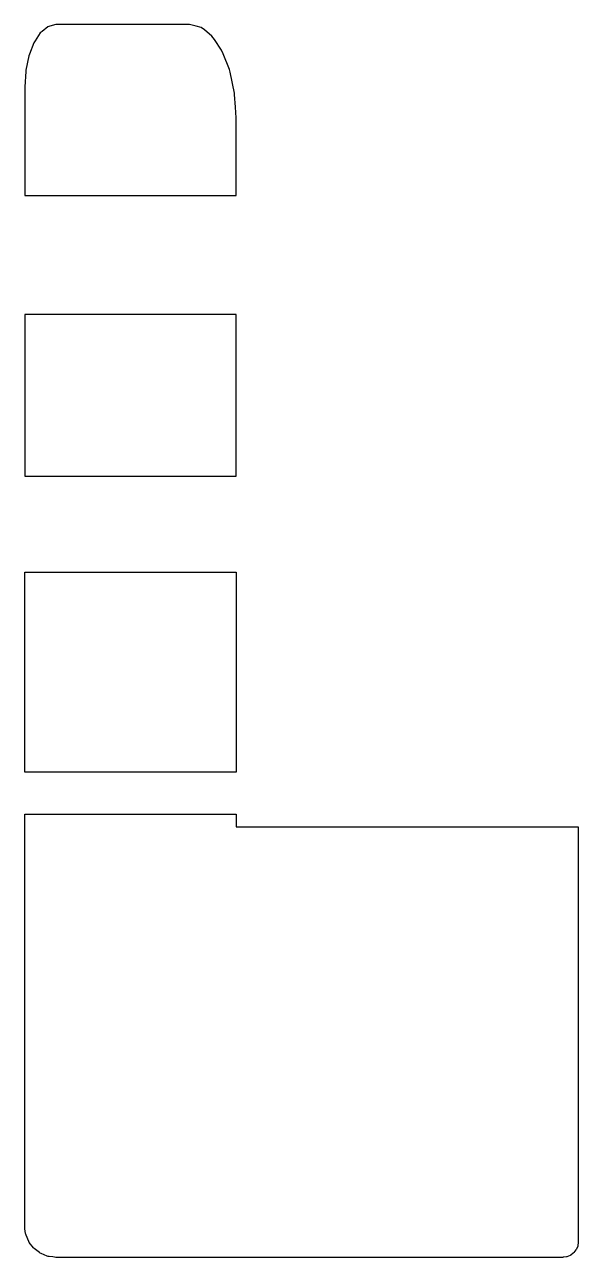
# Model space of a CAD drawing. Header units: metres. Extents: x 2.4 to 38, y -16 to 63.3.
import ezdxf

# ---------------------------------------------------------------- set-up
doc = ezdxf.new("R2010")
doc.units = ezdxf.units.M

msp = doc.modelspace()

# ---------------------------------------------------------------- linework, layer by layer
for p, q in [((3.4, 62.805), (3.068, 62.295)), ((3.519, 62.903), (3.4, 62.805)), ((3.882, 63.204), (3.519, 62.903)), ((4.024, 63.242), (3.882, 63.204)), ((4.4, 63.341), (4.024, 63.242)), ((9.913, 63.341), (4.4, 63.341)), ((13, 63.341), (9.913, 63.341)), ((13.425, 63.245), (13, 63.341)), ((13.74, 63.154), (13.425, 63.245)), ((13.954, 63.005), (13.74, 63.154)), ((14.44, 62.601), (13.954, 63.005)), ((2.986, 62.169), (2.709, 61.447)), ((3.068, 62.295), (2.986, 62.169)), ((14.607, 62.391), (14.44, 62.601)), ((15.062, 61.69), (14.607, 62.391)), ((2.668, 61.341), (2.477, 60.42)), ((2.709, 61.447), (2.668, 61.341)), ((15.171, 61.472), (15.062, 61.69)), ((15.561, 60.451), (15.171, 61.472)), ((2.465, 60.336), (2.4, 59.341)), ((2.468, 60.376), (2.465, 60.336)), ((2.477, 60.42), (2.468, 60.376)), ((15.612, 60.287), (15.561, 60.451)), ((15.89, 58.937), (15.612, 60.287)), ((2.4, 59.341), (2.4, 53.633)), ((15.899, 58.886), (15.89, 58.937)), ((15.901, 58.841), (15.899, 58.886)), ((15.963, 58.024), (15.901, 58.841)), ((16, 57.341), (15.963, 58.024)), ((16, 53.503), (16, 57.341)), ((2.4, 53.633), (2.4, 52.797)), ((16, 52.353), (16, 53.503)), ((2.4, 52.797), (2.4, 52.353)), ((2.4, 52.353), (14.449, 52.353)), ((14.449, 52.353), (16, 52.353)), ((16, 52.353), (16, 52.353)), ((3.951, 44.68), (2.4, 44.68)), ((2.4, 44.68), (2.4, 44.142)), ((16, 44.68), (3.951, 44.68)), ((16, 43.693), (16, 44.68)), ((2.4, 44.142), (2.4, 43.693)), ((2.4, 43.693), (2.4, 39.931)), ((16, 41.717), (16, 43.693)), ((16, 36.764), (16, 41.717)), ((2.4, 39.931), (2.4, 36.764)), ((2.4, 36.764), (2.4, 35.639)), ((16, 34.288), (16, 36.764)), ((16, 36.764), (16, 36.764)), ((2.4, 35.639), (2.4, 34.288)), ((2.4, 34.288), (6.289, 34.288)), ((6.289, 34.288), (16, 34.288)), ((2.4, 27.004), (2.4, 28.104)), ((2.4, 28.104), (12.111, 28.104)), ((12.111, 28.104), (16, 28.104)), ((16, 28.104), (16, 25.628)), ((16, 28.104), (16, 28.104)), ((2.4, 25.628), (2.4, 27.004)), ((2.4, 22.957), (2.4, 25.628)), ((16, 25.628), (16, 21.176)), ((2.4, 21.176), (2.4, 22.957)), ((2.4, 18.476), (2.4, 21.176)), ((16, 21.176), (16, 15.236)), ((2.4, 15.236), (2.4, 18.476)), ((11.729, 15.236), (2.4, 15.236)), ((16, 15.236), (11.729, 15.236)), ((2.4, 9.275), (2.4, 12.516)), ((2.4, 12.516), (6.671, 12.516)), ((6.671, 12.516), (16, 12.516)), ((16, 12.516), (16, 11.951)), ((16, 11.951), (16, 11.701)), ((16, 11.951), (16, 11.951)), ((16, 11.701), (20.497, 11.701)), ((20.497, 11.701), (30.469, 11.701)), ((30.469, 11.701), (38, 11.701)), ((38, 11.701), (38, -5.809)), ((2.4, 6.575), (2.4, 9.275)), ((2.4, 4.692), (2.4, 6.575)), ((2.4, 4.429), (2.4, 4.692)), ((2.4, 3.605), (2.4, 4.429)), ((2.4, 3.555), (2.4, 3.605)), ((2.4, 3.509), (2.4, 3.555)), ((2.4, 3.471), (2.4, 3.509)), ((2.4, -10.028), (2.4, 3.471)), ((38, -5.809), (38, -14.369)), ((2.4, -10.247), (2.4, -10.028)), ((2.4, -10.592), (2.4, -10.247)), ((2.4, -13.988), (2.4, -10.592)), ((2.4, -14), (2.4, -13.988)), ((2.41, -14.17), (2.4, -14)), ((2.46, -14.474), (2.41, -14.17)), ((2.466, -14.51), (2.46, -14.474)), ((2.491, -14.578), (2.466, -14.51)), ((2.659, -14.983), (2.491, -14.578)), ((2.696, -15.04), (2.659, -14.983)), ((2.961, -15.387), (2.696, -15.04)), ((37.996, -15.043), (37.97, -15.243)), ((38, -15), (37.996, -15.043)), ((38, -14.369), (38, -14.611)), ((38, -14.611), (38, -14.835)), ((38, -14.835), (38, -15)), ((3.005, -15.432), (2.961, -15.387)), ((3.351, -15.697), (3.005, -15.432)), ((3.402, -15.733), (3.351, -15.697)), ((3.461, -15.76), (3.402, -15.733)), ((3.855, -15.923), (3.461, -15.76)), ((37.508, -15.861), (37.466, -15.881)), ((37.679, -15.73), (37.508, -15.861)), ((37.72, -15.693), (37.679, -15.73)), ((37.848, -15.526), (37.72, -15.693)), ((37.881, -15.469), (37.848, -15.526)), ((37.959, -15.28), (37.881, -15.469)), ((37.97, -15.243), (37.959, -15.28)), ((3.917, -15.939), (3.855, -15.923)), ((3.984, -15.945), (3.917, -15.939)), ((4.217, -15.976), (3.984, -15.945)), ((4.312, -15.991), (4.217, -15.976)), ((4.4, -16), (4.312, -15.991)), ((13.036, -16), (4.4, -16)), ((15.677, -16), (13.036, -16)), ((16.948, -16), (15.677, -16)), ((36.322, -16), (16.948, -16)), ((37, -16), (36.322, -16)), ((37.015, -15.999), (37, -16)), ((37.233, -15.971), (37.015, -15.999)), ((37.248, -15.968), (37.233, -15.971)), ((37.263, -15.965), (37.248, -15.968)), ((37.466, -15.881), (37.263, -15.965))]:
    msp.add_line(p, q)

doc.saveas('drawing.dxf')
